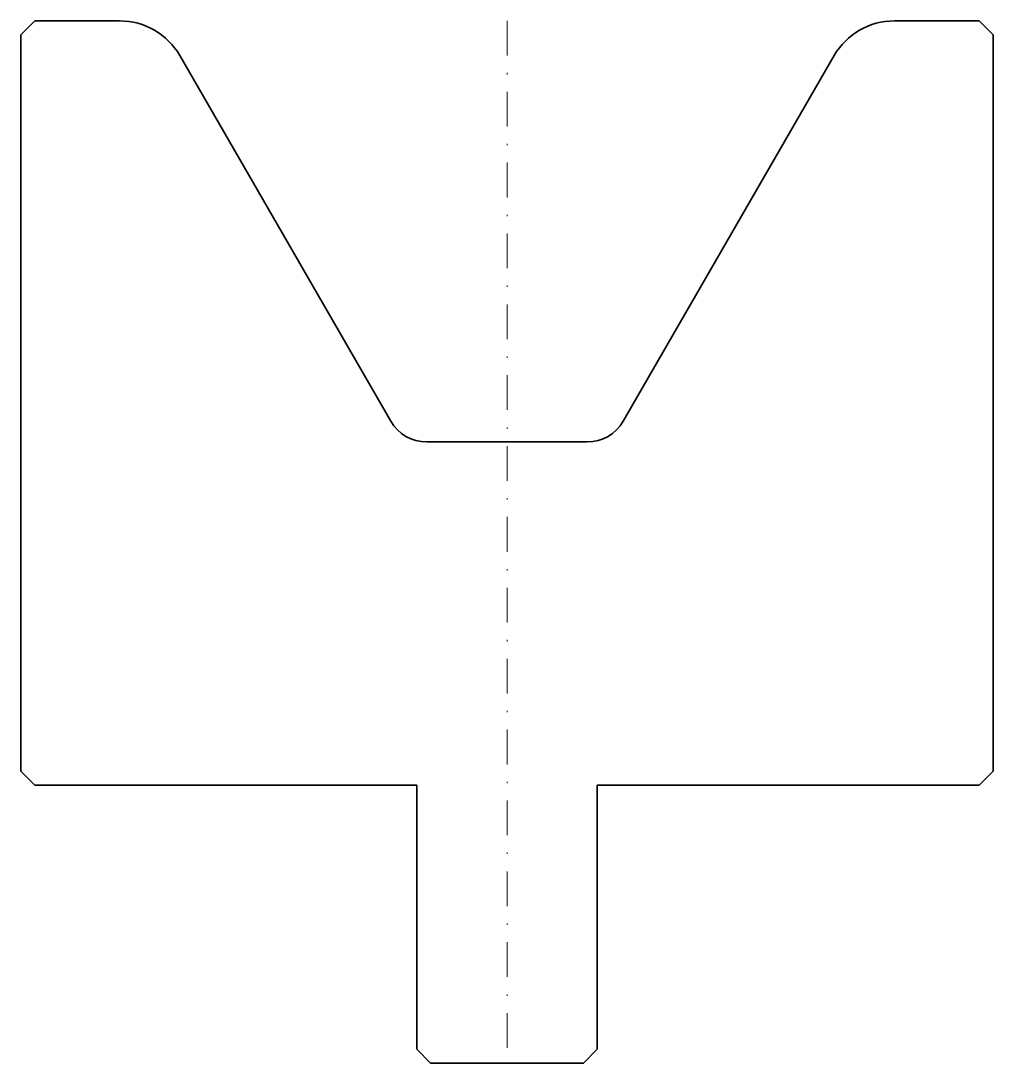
# Model space of a CAD drawing. Header units: millimetres. Extents: x -35 to 35, y -75 to 0.
import ezdxf

# ---------------------------------------------------------------- set-up
doc = ezdxf.new("R2010")
doc.units = ezdxf.units.MM
doc.header["$LTSCALE"] = 5
doc.linetypes.add('AUSGEZOGEN', pattern=[0])
doc.linetypes.add('DASHDOT', pattern=[1, 0.5, -0.25, 0, -0.25])
doc.layers.add('2', color=7, linetype='Continuous')

msp = doc.modelspace()

# ---------------------------------------------------------------- linework, layer by layer
at = {"layer": '2', "color": 7, "linetype": 'AUSGEZOGEN', "lineweight": 35}
for p, q in [((-35, -1), (-34, 0)), ((-34, 0), (-27.887, 0)), ((27.887, 0), (34, 0)), ((34, 0), (35, -1)), ((-35, -54), (-35, -1)), ((35, -1), (35, -54)), ((-23.557, -2.5), (-8.37, -28.804)), ((8.37, -28.804), (23.557, -2.5)), ((-5.772, -30.304), (5.772, -30.304)), ((-34, -55), (-35, -54)), ((35, -54), (34, -55)), ((-6.5, -55), (-34, -55)), ((-6.5, -74), (-6.5, -55)), ((6.5, -55), (6.5, -74)), ((34, -55), (6.5, -55)), ((-5.5, -75), (-6.5, -74)), ((6.5, -74), (5.5, -75)), ((5.5, -75), (-5.5, -75))]:
    msp.add_line(p, q, dxfattribs=at)
at = {"layer": '2', "color": 7, "linetype": 'DASHDOT', "lineweight": 18}
msp.add_line((0, 0), (0, -75), dxfattribs=at)
at = {"layer": '2', "color": 7, "linetype": 'AUSGEZOGEN', "lineweight": 35}
for centre, radius, start, end in [((-27.887, -5), 5, 30, 90), ((27.887, -5), 5, 90, 150), ((-5.772, -27.304), 3, 210, 270), ((5.772, -27.304), 3, 270, 330)]:
    msp.add_arc(centre, radius, start, end, dxfattribs=at)

doc.saveas('drawing.dxf')
